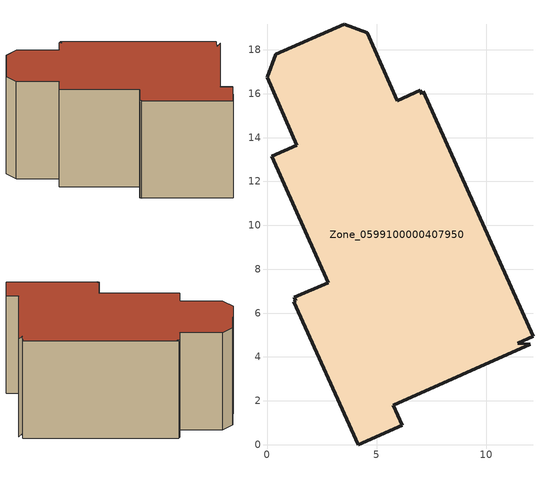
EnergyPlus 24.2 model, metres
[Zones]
Zone_0599100000407950
 floor ground (C_G): 5.76,1.8 6.17,0.89 4.17,0 1.22,6.53 1.31,6.57 1.24,6.71 2.8,7.39 0.23,13.15 1.37,13.66 0,16.75 0.39,17.8 3.51,19.17 4.56,18.78 5.95,15.68 7,16.15 7.05,15.98 7.13,16.12 12.13,4.95 11.43,4.63 12,4.58 z0
 wall outside (C_F): 0,16.75 1.37,13.66 0.23,13.15 2.8,7.39 1.24,6.71 1.31,6.57 1.22,6.53 4.17,0 6.17,0.89 5.76,1.8 12,4.58 11.43,4.63 12.13,4.95 7.13,16.12 7.05,15.98 7,16.15 5.95,15.68 4.56,18.78 3.51,19.17 0.39,17.8 0,16.75 z0:8.79
 roof outside (C_R): 5.76,1.8 12,4.58 11.43,4.63 12.13,4.95 7.13,16.12 7.05,15.98 7,16.15 5.95,15.68 4.56,18.78 3.51,19.17 0.39,17.8 0,16.75 1.37,13.66 0.23,13.15 2.8,7.39 1.24,6.71 1.31,6.57 1.22,6.53 4.17,0 6.17,0.89 z8.79
[BUILDING]
Pand.0599100000407950: North Axis=0; Terrain=City; Loads Convergence Tolerance Value=0.04; Temperature Convergence Tolerance Value=0.4; Solar Distribution=FullExterior; Maximum Number of Warmup Days=25; Minimum Number of Warmup Days=1
[Site:Location]
Rotterdam.The.Hague.AP_ZH_NLD Design_Conditions: Latitude=51.96; Longitude=4.45; Time Zone=1; Elevation=-4.5
[SITE:GROUNDTEMPERATURE:BUILDINGSURFACE]
18, 18, 18, 18, 18, 18, 18, 18, 18, 18, 18, 18
[MATERIAL] Thermal Absorptance=0.9; Solar Absorptance=0.7; Visible Absorptance=0.7
Name | Roughness | Thickness | Conductivity | Density | Specific Heat
G.D.1992-2005 | MediumSmooth | 0.15 | 0.06 | 540 | 1210
F.D.1992-2005 | Rough | 0.3 | 0.12 | 1920 | 840
R.D.1992-2005 | MediumRough | 0.2 | 0.08 | 1500 | 1000
[CONSTRUCTION]
C_G: G.D.1992-2005
C_F: F.D.1992-2005
C_R: R.D.1992-2005
[ZONE]
Zone_0599100000407950: Type=1; Multiplier=1; Ceiling Height=Autocalculate; Volume=Autocalculate; Floor Area=autocalculate; Part of Total Floor Area=Yes
[ZONEINFILTRATION:DESIGNFLOWRATE]
Infil_Zone_0599100000407950: Zone or ZoneList or Space or SpaceList=Zone_0599100000407950; Schedule=AlwaysOn; Design Flow Rate Calculation Method=Flow/Area; Flow Rate per Floor Area=0.0021; Constant Term Coefficient=1; Temperature Term Coefficient=0; Velocity Term Coefficient=0; Velocity Squared Term Coefficient=0
[HVACTEMPLATE:ZONE:IDEALLOADSAIRSYSTEM]
Zone_0599100000407950: Maximum Heating Supply Air Temperature=50; Minimum Cooling Supply Air Temperature=13; Maximum Heating Supply Air Humidity Ratio=0.0156; Minimum Cooling Supply Air Humidity Ratio=0.0077; Heating Limit=NoLimit; Cooling Limit=NoLimit; Dehumidification Control Type=ConstantSensibleHeatRatio; Cooling Sensible Heat Ratio=0.7; Dehumidification Setpoint=60; Humidification Control Type=None; Humidification Setpoint=30; Outdoor Air Method=None; Outdoor Air Flow Rate per Person=0.00944; Outdoor Air Flow Rate per Zone Floor Area=0; Outdoor Air Flow Rate per Zone=0; Demand Controlled Ventilation Type=None; Outdoor Air Economizer Type=NoEconomizer; Heat Recovery Type=None; Sensible Heat Recovery Effectiveness=0.7; Latent Heat Recovery Effectiveness=0.65
[ZONECONTROL:THERMOSTAT]
ThermostatControl_Zone_0599100000407950: Zone or ZoneList=Zone_0599100000407950; Control Type Schedule=DualSetpointControlType; Control 1=Thermostat_Zone_0599100000407950; Temperature Difference Between Cutout And Setpoint=0
[THERMOSTATSETPOINT:DUALSETPOINT]
Thermostat_Zone_0599100000407950: Heating Setpoint Temperature Schedule=HeatingSetpoint_Zone_0599100000407950; Cooling Setpoint Temperature Schedule=CoolingSetpoint_Zone_0599100000407950
[SCHEDULE:COMPACT]
HeatingSetpoint_Zone_0599100000407950: Through: 12/31, For: AllDays, Until: 24:00, 21
CoolingSetpoint_Zone_0599100000407950: Through: 12/31, For: AllDays, Until: 24:00, 24
DualSetpointControlType: Through: 12/31, For: AllDays, Until: 24:00, 4
AlwaysOn: Through: 12/31, For: AllDays, Until: 24:00, 1
